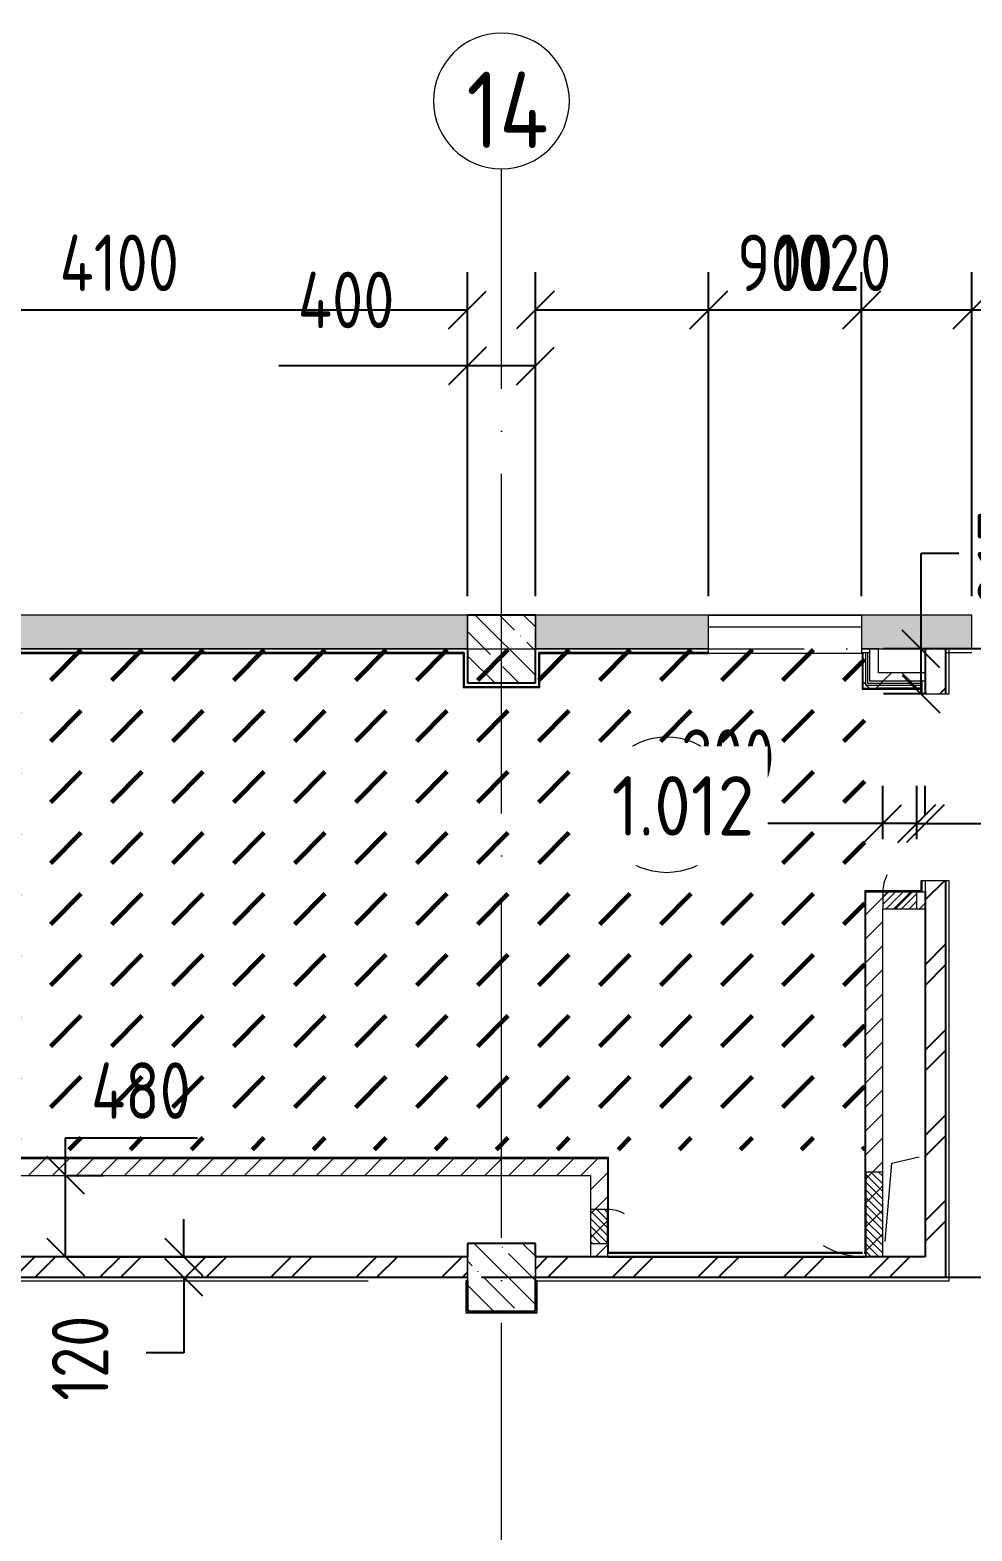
# Model space of a CAD drawing. Header units: millimetres. Extents: x -68946 to 288321, y -402657 to 324925.
# Drawn here: x 56275 to 61820, y 53181 to 62020 of the extents above; entities that cross this region are included whole.
import ezdxf

# ---------------------------------------------------------------- set-up
doc = ezdxf.new("R2010")
doc.units = ezdxf.units.MM
doc.linetypes.add('ADSK_Линия сетки', pattern=[2500, 2000, -250, 0, -250])
doc.layers.get('Defpoints').update_dxf_attribs({"color": 250})
for name, color, linetype, lineweight in [('4.3.1) Обесп. пов.-ти ЧНП-8', 152, 'Continuous', 60), ('A-____-____-DIMS', 250, 'Continuous', 9), ('A-AREA-____-IDEN', 250, 'Continuous', 9), ('A-DETL-GENF-OTLN', 250, 'Continuous', 5), ('A-DOOR-____-MCUT', 250, 'Continuous', 5), ('A-DOOR-____-OTLN', 250, 'Continuous', 5), ('A-GLAZ-____-MCUT', 250, 'Continuous', 9), ('A-GLAZ-____-OTLN', 250, 'Continuous', 5), ('A-WALL-____-MCUT', 250, 'Continuous', 13), ('A-WALL-____-PATT', 250, 'Continuous', 13), ('A-WALL-FNSH-MCUT', 250, 'Continuous', 13), ('I-WALL-____-OTLN', 250, 'Continuous', 9), ('S-COLS-____-MCUT', 250, 'Continuous', 25), ('S-COLS-____-OTLN', 250, 'Continuous', 9), ('S-GRID-____-IDEN', 250, 'Continuous', 9), ('S-GRID-____-OTLN', 250, 'Continuous', 9)]:
    doc.layers.add(name, color=color, linetype=linetype, lineweight=lineweight)
doc.styles.add('GOST Common', font='', dxfattribs={"width": 0.9, "height": 350})
doc.styles.add('ISOCPEUR_1', font='isocpeur.ttf', dxfattribs={"width": 0.9, "height": 250})
doc.styles.get("Standard").update_dxf_attribs({"font": 'ГОСТ тип А.ttf'})
doc.styles.get('GOST Common').set_extended_font_data('GOST Common')
doc.dimstyles.new('А3', dxfattribs={"dimtxt": 333, "dimasz": 222, "dimexe": 222, "dimexo": 111, "dimgap": 111, "dimtad": 1, "dimtoh": 1, "dimdec": 0, "dimrnd": 0.0015, "dimzin": 0, "dimdsep": 46, "dimtxsty": 'Standard', "dimblk": 'OBLIQUE', "dimcen": 0, "dimclrd": 7, "dimclre": 7, "dimclrt": 7, "dimadec": 0, "dimazin": 0, "dimtfac": 1, "dimtdec": 0, "dimtofl": 0, "dimtmove": 0, "dimatfit": 3, "dimfxl": 1, "dimtolj": 1, "dimtzin": 0, "dimarcsym": 0})
pattern_1 = [(45, (0, 0), (-251.4472, 251.4472), []), (45, (0, 381), (-251.4472, 251.4472), [])]
pattern_2 = [(45, (0, 0), (-70.71068, 70.71068), [])]
pattern_3 = [(135, (0, 0), (-142.5612, -142.5612), []), (135, (142.56, 0), (-142.5612, -142.5612), [252.016, -50.403, 3.353, -47.05])]
pattern_4 = [(45, (0, 0), (-141.42136, 141.42136), []), (135, (0, 0), (-141.42136, -141.42136), [])]
pattern_5 = [(45, (125, 0), (-22.6274, 22.6274), [])]

# ---------------------------------------------------------------- blocks, each defined once
blk = doc.blocks.new('_Wn_-As_OpeningMEP_floor__Rectangular - _Wn_-As_OpeningMEP_floor__Rectangular-32466846-Кладочный план на отм_ 0_000_ Секция 1_')
at = {"layer": 'A-DETL-GENF-OTLN'}
for p, q in [((-62.2, 262.2), (100, 300)), ((-100, -200), (-62.2, 262.2))]:
    blk.add_line(p, q, dxfattribs=at)
blk = doc.blocks.new('Окно_СКБ_1Ст1 - 120_Окно_СКБ_1Ст_900_ОК3л-V22-Кладочный план на отм_ 0_000_ Секция 1_')
at = {"layer": 'A-GLAZ-____-MCUT'}
for p, q in [((-450, -125), (450, -125)), ((-450, -195), (450, -195))]:
    blk.add_line(p, q, dxfattribs=at)
at = {"layer": 'A-GLAZ-____-OTLN'}
for p, q in [((450, -125), (-450, -125)), ((-450, -195), (450, -195))]:
    blk.add_line(p, q, dxfattribs=at)
blk = doc.blocks.new('АР_Люк - ЛРС_ВК_200х200_внутренний_RAL 9006-42718871-Кладочный план на отм_ 0_000_ Секция 1_')
at = {"layer": 'A-DOOR-____-OTLN'}
h = blk.add_hatch(dxfattribs=at)
h.set_pattern_fill('FP_29', color=256, style=0, pattern_type=2)
h.set_pattern_definition(pattern_5)
h.paths.add_polyline_path([(225, -50), (225, 50), (25, 50), (25, -50)])
at = {"layer": 'A-DETL-GENF-OTLN', "lineweight": 9}
for p, q in [((225, 50), (25, 50)), ((25, 50), (25, -50)), ((225, -50), (225, 50)), ((25, -50), (225, -50))]:
    blk.add_line(p, q, dxfattribs=at)
at = {"layer": 'A-DOOR-____-MCUT'}
blk.add_arc((225, 50), 200, 150, 180, dxfattribs=at)
blk = doc.blocks.new('АР_Люк - ЛРС_ВК_500х400_наружный_NCS S 1000-N-42722041-Кладочный план на отм_ 0_000_ Секция 1_')
at = {"layer": 'A-DOOR-____-OTLN'}
h = blk.add_hatch(dxfattribs=at)
h.set_pattern_fill('FP_29', color=256, style=0, pattern_type=2)
h.set_pattern_definition(pattern_5)
h.paths.add_polyline_path([(375, 50), (-125, 50), (-125, -50), (375, -50)])
at = {"layer": 'A-DETL-GENF-OTLN', "lineweight": 9}
for p, q in [((375, 50), (-125, 50)), ((-125, 50), (-125, -50)), ((375, -50), (375, 50)), ((-125, -50), (375, -50))]:
    blk.add_line(p, q, dxfattribs=at)
at = {"layer": 'A-DOOR-____-MCUT'}
blk.add_arc((375, 50), 500, 150, 180, dxfattribs=at)
blk = doc.blocks.new('Ось сетки - Круг_Ø8 мм-39983606-Кладочный план на отм_ 0_000_ Секция 1_')
at = {"layer": 'S-GRID-____-IDEN'}
for start, end in [(360, 180), (180, 360)]:
    blk.add_arc((0, 0), 4, start, end, dxfattribs=at)
blk = doc.blocks.new('AAR_СКБ_Марка_Помещения - Номер-17325395-Кладочный план на отм_ 0_000_ Секция 1_')
at = {"layer": 'A-AREA-____-IDEN'}
blk.add_circle((0, 1.502), 4, dxfattribs=at)
blk = doc.blocks.new('_Oblique')
at = {"color": 0, "linetype": 'ByBlock', "lineweight": -2}
blk.add_line((-0.5, -0.5), (0.5, 0.5), dxfattribs=at)
blk = doc.blocks.new('DIMBLOCK190-Кладочный план на отм_ 0_000_ Секция 1_')
at = {"layer": 'A-____-____-DIMS', "color": 7, "lineweight": -2, "transparency": 16777216}
for p, q in [((61520.5, 58375), (61520.5, 58939.9)), ((61520.5, 58939.9), (61742.5, 58939.9)), ((62024.5, 58375), (61298.5, 58375)), ((61520.5, 58110), (61520.5, 58375)), ((61554, 58110), (61298.5, 58110))]:
    blk.add_line(p, q, dxfattribs=at)
at = {"layer": 'Defpoints', "color": 0, "transparency": 16777216}
for p in [(61520.5, 58375), (62135.5, 58375), (61665, 58110)]:
    blk.add_point(p, dxfattribs=at)
at = {"layer": 'A-____-____-DIMS', "color": 7, "lineweight": -2, "transparency": 16777216, "xscale": 222, "yscale": 222, "zscale": 222}
for p, rotation in [((61520.5, 58375), 90), ((61520.5, 58110), 270)]:
    blk.add_blockref('_Oblique', p, dxfattribs=dict(at, rotation=rotation))
at = {"layer": 'A-____-____-DIMS', "color": 7, "transparency": 16777216, "insert": (61853.5, 58623.5), "char_height": 333, "width": 1.862, "attachment_point": 1, "rotation": 90, "line_spacing_factor": 1.022761}
blk.add_mtext('\\A1;265', dxfattribs=at)
blk = doc.blocks.new('DIMBLOCK221-Кладочный план на отм_ 0_000_ Секция 1_')
at = {"layer": 'A-____-____-DIMS', "color": 7, "lineweight": -2, "transparency": 16777216}
for p, q in [((57180.3, 54795), (57180.3, 55017)), ((56494.7, 54795), (57402.3, 54795)), ((56494.7, 54675), (57402.3, 54675)), ((57180.3, 54675), (57180.3, 54231)), ((57180.3, 54231), (56958.3, 54231))]:
    blk.add_line(p, q, dxfattribs=at)
at = {"layer": 'Defpoints', "color": 0, "transparency": 16777216}
for p in [(56383.7, 54795), (57180.3, 54795), (56383.7, 54675)]:
    blk.add_point(p, dxfattribs=at)
at = {"layer": 'A-____-____-DIMS', "color": 7, "lineweight": -2, "transparency": 16777216, "xscale": 222, "yscale": 222, "zscale": 222}
for p, rotation in [((57180.3, 54795), 270), ((57180.3, 54675), 90)]:
    blk.add_blockref('_Oblique', p, dxfattribs=dict(at, rotation=rotation))
at = {"layer": 'A-____-____-DIMS', "color": 7, "transparency": 16777216, "insert": (56403.3, 53948), "char_height": 333, "width": 1.678, "attachment_point": 1, "rotation": 90, "line_spacing_factor": 1.022761}
blk.add_mtext('\\A1;120', dxfattribs=at)
blk = doc.blocks.new('DIMBLOCK222-Кладочный план на отм_ 0_000_ Секция 1_')
at = {"layer": 'A-____-____-DIMS', "color": 7, "lineweight": -2, "transparency": 16777216}
for p, q in [((56483.7, 55275), (56483.7, 55497)), ((56483.7, 55497), (57260.7, 55497)), ((56483.7, 54795), (56483.7, 55275)), ((56494.7, 55275), (56705.7, 55275)), ((56494.7, 54795), (56705.7, 54795))]:
    blk.add_line(p, q, dxfattribs=at)
at = {"layer": 'Defpoints', "color": 0, "transparency": 16777216}
for p in [(56383.7, 55275), (56483.7, 55275), (56383.7, 54795)]:
    blk.add_point(p, dxfattribs=at)
at = {"layer": 'A-____-____-DIMS', "color": 7, "lineweight": -2, "transparency": 16777216, "xscale": 222, "yscale": 222, "zscale": 222}
for p, rotation in [((56483.7, 55275), 90), ((56483.7, 54795), 270)]:
    blk.add_blockref('_Oblique', p, dxfattribs=dict(at, rotation=rotation))
at = {"layer": 'A-____-____-DIMS', "color": 7, "transparency": 16777216, "insert": (56927.7, 55774.5), "char_height": 333, "width": 1.946, "attachment_point": 5}
blk.add_mtext('\\A1;480', dxfattribs=at)
blk = doc.blocks.new('DIMBLOCK376-Кладочный план на отм_ 0_000_ Секция 1_')
at = {"layer": 'A-____-____-DIMS', "color": 7, "lineweight": -2, "transparency": 16777216}
for p, q in [((54750, 58686), (54750, 60593.3)), ((58850, 58686), (58850, 60593.3)), ((54750, 60371.3), (58850, 60371.3))]:
    blk.add_line(p, q, dxfattribs=at)
at = {"layer": 'Defpoints', "color": 0, "transparency": 16777216}
for p in [(58850, 60371.3), (54750, 58575), (58850, 58575)]:
    blk.add_point(p, dxfattribs=at)
at = {"layer": 'A-____-____-DIMS', "color": 7, "lineweight": -2, "transparency": 16777216, "xscale": 222, "yscale": 222, "zscale": 222, "rotation": 180}
blk.add_blockref('_Oblique', (54750, 60371.3), dxfattribs=at)
at = {"layer": 'A-____-____-DIMS', "color": 7, "lineweight": -2, "transparency": 16777216, "xscale": 222, "yscale": 222, "zscale": 222}
blk.add_blockref('_Oblique', (58850, 60371.3), dxfattribs=at)
at = {"layer": 'A-____-____-DIMS', "color": 7, "transparency": 16777216, "insert": (56800, 60648.8), "char_height": 333, "width": 2.382, "attachment_point": 5}
blk.add_mtext('\\A1;4100', dxfattribs=at)
blk = doc.blocks.new('DIMBLOCK377-Кладочный план на отм_ 0_000_ Секция 1_')
at = {"layer": 'A-____-____-DIMS', "color": 7, "lineweight": -2, "transparency": 16777216}
for p, q in [((58850, 58686), (58850, 60263.8)), ((59250, 58686), (59250, 60263.8)), ((58850, 60041.8), (57740, 60041.8)), ((59250, 60041.8), (58850, 60041.8))]:
    blk.add_line(p, q, dxfattribs=at)
at = {"layer": 'Defpoints', "color": 0, "transparency": 16777216}
for p in [(59250, 60041.8), (58850, 58575), (59250, 58575)]:
    blk.add_point(p, dxfattribs=at)
at = {"layer": 'A-____-____-DIMS', "color": 7, "lineweight": -2, "transparency": 16777216, "xscale": 222, "yscale": 222, "zscale": 222, "rotation": 180}
blk.add_blockref('_Oblique', (58850, 60041.8), dxfattribs=at)
at = {"layer": 'A-____-____-DIMS', "color": 7, "lineweight": -2, "transparency": 16777216, "xscale": 222, "yscale": 222, "zscale": 222}
blk.add_blockref('_Oblique', (59250, 60041.8), dxfattribs=at)
at = {"layer": 'A-____-____-DIMS', "color": 7, "transparency": 16777216, "insert": (57851, 60596.8), "char_height": 333, "width": 1.946, "attachment_point": 1, "line_spacing_factor": 1.022761}
blk.add_mtext('\\A1;400', dxfattribs=at)
blk = doc.blocks.new('DIMBLOCK378-Кладочный план на отм_ 0_000_ Секция 1_')
at = {"layer": 'A-____-____-DIMS', "color": 7, "lineweight": -2, "transparency": 16777216}
for p, q in [((59250, 58686), (59250, 60593.3)), ((60270, 58686), (60270, 60593.3)), ((59250, 60371.3), (60270, 60371.3)), ((60270, 60371.3), (61513.2, 60371.3))]:
    blk.add_line(p, q, dxfattribs=at)
at = {"layer": 'Defpoints', "color": 0, "transparency": 16777216}
for p in [(60270, 60371.3), (59250, 58575), (60270, 58575)]:
    blk.add_point(p, dxfattribs=at)
at = {"layer": 'A-____-____-DIMS', "color": 7, "lineweight": -2, "transparency": 16777216, "xscale": 222, "yscale": 222, "zscale": 222, "rotation": 180}
blk.add_blockref('_Oblique', (59250, 60371.3), dxfattribs=at)
at = {"layer": 'A-____-____-DIMS', "color": 7, "lineweight": -2, "transparency": 16777216, "xscale": 222, "yscale": 222, "zscale": 222}
blk.add_blockref('_Oblique', (60270, 60371.3), dxfattribs=at)
at = {"layer": 'A-____-____-DIMS', "color": 7, "transparency": 16777216, "insert": (61002.6, 60648.8), "char_height": 333, "width": 2.299, "attachment_point": 5}
blk.add_mtext('\\A1;1020', dxfattribs=at)
blk = doc.blocks.new('DIMBLOCK379-Кладочный план на отм_ 0_000_ Секция 1_')
at = {"layer": 'A-____-____-DIMS', "color": 7, "lineweight": -2, "transparency": 16777216}
for p, q in [((60270, 58686), (60270, 60593.3)), ((61170, 58686), (61170, 60593.3)), ((60270, 60371.3), (61170, 60371.3))]:
    blk.add_line(p, q, dxfattribs=at)
at = {"layer": 'Defpoints', "color": 0, "transparency": 16777216}
for p in [(61170, 60371.3), (60270, 58575), (61170, 58575)]:
    blk.add_point(p, dxfattribs=at)
at = {"layer": 'A-____-____-DIMS', "color": 7, "lineweight": -2, "transparency": 16777216, "xscale": 222, "yscale": 222, "zscale": 222, "rotation": 180}
blk.add_blockref('_Oblique', (60270, 60371.3), dxfattribs=at)
at = {"layer": 'A-____-____-DIMS', "color": 7, "lineweight": -2, "transparency": 16777216, "xscale": 222, "yscale": 222, "zscale": 222}
blk.add_blockref('_Oblique', (61170, 60371.3), dxfattribs=at)
at = {"layer": 'A-____-____-DIMS', "color": 7, "transparency": 16777216, "insert": (60720, 60648.8), "char_height": 333, "width": 1.862, "attachment_point": 5}
blk.add_mtext('\\A1;900', dxfattribs=at)
blk = doc.blocks.new('DIMBLOCK380-Кладочный план на отм_ 0_000_ Секция 1_')
at = {"layer": 'A-____-____-DIMS', "color": 7, "lineweight": -2, "transparency": 16777216}
for p, q in [((61170, 58686), (61170, 60593.3)), ((61820.2, 58686), (61820.2, 60593.3)), ((61170, 60371.3), (61820.2, 60371.3)), ((61820.2, 60371.3), (62896.9, 60371.3))]:
    blk.add_line(p, q, dxfattribs=at)
at = {"layer": 'Defpoints', "color": 0, "transparency": 16777216}
for p in [(61820.2, 60371.3), (61170, 58575), (61820.2, 58575)]:
    blk.add_point(p, dxfattribs=at)
at = {"layer": 'A-____-____-DIMS', "color": 7, "lineweight": -2, "transparency": 16777216, "xscale": 222, "yscale": 222, "zscale": 222, "rotation": 180}
blk.add_blockref('_Oblique', (61170, 60371.3), dxfattribs=at)
at = {"layer": 'A-____-____-DIMS', "color": 7, "lineweight": -2, "transparency": 16777216, "xscale": 222, "yscale": 222, "zscale": 222}
blk.add_blockref('_Oblique', (61820.2, 60371.3), dxfattribs=at)
at = {"layer": 'A-____-____-DIMS', "color": 7, "transparency": 16777216, "insert": (62469.6, 60648.8), "char_height": 333, "width": 1.862, "attachment_point": 5}
blk.add_mtext('\\A1;650', dxfattribs=at)
blk = doc.blocks.new('DIMBLOCK381-Кладочный план на отм_ 0_000_ Секция 1_')
at = {"layer": 'A-____-____-DIMS', "color": 7, "lineweight": -2, "transparency": 16777216}
for p, q in [((61820.2, 58686), (61820.2, 60593.3)), ((63020.2, 58686), (63020.2, 60593.3)), ((61820.2, 60371.3), (63020.2, 60371.3))]:
    blk.add_line(p, q, dxfattribs=at)
at = {"layer": 'Defpoints', "color": 0, "transparency": 16777216}
for p in [(63020.2, 60371.3), (61820.2, 58575), (63020.2, 58575)]:
    blk.add_point(p, dxfattribs=at)
at = {"layer": 'A-____-____-DIMS', "color": 7, "lineweight": -2, "transparency": 16777216, "xscale": 222, "yscale": 222, "zscale": 222, "rotation": 180}
blk.add_blockref('_Oblique', (61820.2, 60371.3), dxfattribs=at)
at = {"layer": 'A-____-____-DIMS', "color": 7, "lineweight": -2, "transparency": 16777216, "xscale": 222, "yscale": 222, "zscale": 222}
blk.add_blockref('_Oblique', (63020.2, 60371.3), dxfattribs=at)
at = {"layer": 'A-____-____-DIMS', "color": 7, "transparency": 16777216, "insert": (62420.2, 60648.8), "char_height": 333, "width": 2.299, "attachment_point": 5}
blk.add_mtext('\\A1;1200', dxfattribs=at)
blk = doc.blocks.new('DIMBLOCK431-Кладочный план на отм_ 0_000_ Секция 1_')
at = {"layer": 'A-____-____-DIMS', "color": 7, "lineweight": -2, "transparency": 16777216}
for p, q in [((61295, 57256), (61295, 57568.8)), ((61495, 57256), (61495, 57568.8)), ((61295, 57346.8), (59996.3, 57346.8)), ((61495, 57346.8), (61717, 57346.8))]:
    blk.add_line(p, q, dxfattribs=at)
at = {"layer": 'Defpoints', "color": 0, "transparency": 16777216}
for p in [(61495, 57346.8), (61295, 57145), (61495, 57145)]:
    blk.add_point(p, dxfattribs=at)
at = {"layer": 'A-____-____-DIMS', "color": 7, "lineweight": -2, "transparency": 16777216, "xscale": 222, "yscale": 222, "zscale": 222}
blk.add_blockref('_Oblique', (61295, 57346.8), dxfattribs=at)
at = {"layer": 'A-____-____-DIMS', "color": 7, "lineweight": -2, "transparency": 16777216, "xscale": 222, "yscale": 222, "zscale": 222, "rotation": 180}
blk.add_blockref('_Oblique', (61495, 57346.8), dxfattribs=at)
at = {"layer": 'A-____-____-DIMS', "color": 7, "transparency": 16777216, "insert": (60107.3, 57901.8), "char_height": 333, "width": 1.862, "attachment_point": 1, "line_spacing_factor": 1.022761}
blk.add_mtext('\\A1;200', dxfattribs=at)
blk = doc.blocks.new('DIMBLOCK432-Кладочный план на отм_ 0_000_ Секция 1_')
at = {"layer": 'A-____-____-DIMS', "color": 7, "lineweight": -2, "transparency": 16777216}
for p, q in [((61495, 57256), (61495, 57568.8)), ((61545, 57397.7), (61545, 57568.8)), ((61495, 57346.8), (61273, 57346.8)), ((61545, 57346.8), (62610.6, 57346.8))]:
    blk.add_line(p, q, dxfattribs=at)
at = {"layer": 'Defpoints', "color": 0, "transparency": 16777216}
for p in [(61545, 57346.8), (61545, 57286.7), (61495, 57145)]:
    blk.add_point(p, dxfattribs=at)
at = {"layer": 'A-____-____-DIMS', "color": 7, "lineweight": -2, "transparency": 16777216, "xscale": 222, "yscale": 222, "zscale": 222}
blk.add_blockref('_Oblique', (61495, 57346.8), dxfattribs=at)
at = {"layer": 'A-____-____-DIMS', "color": 7, "lineweight": -2, "transparency": 16777216, "xscale": 222, "yscale": 222, "zscale": 222, "rotation": 180}
blk.add_blockref('_Oblique', (61545, 57346.8), dxfattribs=at)
at = {"layer": 'A-____-____-DIMS', "color": 7, "transparency": 16777216, "insert": (62100, 57901.8), "char_height": 333, "width": 1.242, "attachment_point": 1, "line_spacing_factor": 1.022761}
blk.add_mtext('\\A1;50', dxfattribs=at)

msp = doc.modelspace()

# ---------------------------------------------------------------- hatches: boundary and pattern name
h = msp.add_hatch()
h.set_pattern_fill('FP_2', color=256, style=0, pattern_type=2)
h.set_pattern_definition(pattern_1)
h.paths.add_polyline_path([(61665, 54795.0006), (61665, 57010), (61545, 57010), (61545, 54795.0006)])
h.paths.add_polyline_path([(61545, 58110), (61665, 58110), (61665, 58375.0118), (61545, 58375.012), (61545, 58145.0006)])
h = msp.add_hatch()
h.set_pattern_fill('FP_2', color=256, style=0, pattern_type=2)
h.set_pattern_definition(pattern_1)
h.paths.add_polyline_path([(61195, 54675.0006), (61665, 54675.0006), (61665, 54795.0006), (59249.9781, 54795.0006), (59249.9781, 54675.0006), (60505.0647, 54675.0006)])
h.paths.add_polyline_path([(58849.9781, 54675.0006), (58849.9781, 54795.0006), (54749.9781, 54795.0006), (54749.9781, 54675.0006), (58306.0176, 54675.0006)])
at = {"layer": '4.3.1) Обесп. пов.-ти ЧНП-8'}
h = msp.add_hatch(dxfattribs=at)
h.set_pattern_fill('DASH', color=256, scale=80, angle=45)
h.paths.add_polyline_path([(55175, 58375.0223), (61189, 58375.0223), (61189, 55428.3982), (55175, 55428.3982)])
at = {"layer": 'A-WALL-____-PATT', "lineweight": 15}
h = msp.add_hatch(dxfattribs=at)
h.set_pattern_fill('FP_9', color=256, style=0, pattern_type=2)
h.set_pattern_definition([(50, (0, 0), (364.3679, -31.8783), [38.1, -419.1]), (355, (0, 0), (-70.4859, 382.1133), [30.48, -335.28]), (100.451, (30.36, -2.66), (293.885, 350.2334), [32.38, -356.18]), (46.184, (0, 101.6), (542.1585, -84.0858), [57.15, -628.65]), (96.636, (45.2, 94.6), (474.805, 494.8554), [48.57, -534.27]), (351.184, (0, 101.6), (474.8102, 494.85), [45.72, -502.92]), (21, (50.8, 76.2), (303.2285, -204.5305), [38.1, -419.1]), (326, (50.8, 76.2), (123.6039, 368.376), [30.48, -335.28]), (71.451, (76.07, 59.16), (426.8341, 163.8427), [32.38, -356.18]), (37.5, (0, 0), (6.17665, 169.11015), [16.764, -314.452, 16.764, -323.596, -336.55]), (37.5, (0, 0), (6.17665, 169.11015), [-671.576, 16.764, -319.786]), (7.5, (0, 0), (133.63888, 200.3615), [16.764, -177.292, 16.764, -306.832, -128.27]), (7.5, (0, 0), (133.63888, 200.3615), [-517.652, 16.764, -111.506]), (327.5, (-113.28, 0), (271.18182, -11.45836), [16.764, -110.236, 16.764, -379.476, -525.78]), (327.5, (-113.28, 0), (271.18182, -11.45836), [-523.24, 16.764, -509.016]), (317.5, (-164.08, 0), (296.2585, 50.85285), [16.764, -148.336, 16.764, -246.38, -373.38]), (317.5, (-164.08, 0), (296.2585, 50.85285), [-428.244, 16.764, -356.616])])
h.paths.add_polyline_path([(69050, 58375), (69050, 58575), (63749.9781, 58575.0085), (63749.9781, 58375.0085), (67102.2057, 58375.0031)])
h.paths.add_polyline_path([(63349.9781, 58375.0091), (63349.9781, 58575.0091), (63020.2294, 58575.0097), (63020.2294, 58375.0097), (63253.8734, 58375.0093)])
h.paths.add_polyline_path([(61820.2294, 58375.0116), (61820.2294, 58575.0116), (61170, 58575.0126), (61170, 58375.0126), (61685, 58375.0118)])
h.paths.add_polyline_path([(60270, 58375.014), (60270, 58575.014), (59249.9781, 58575.0157), (59249.9781, 58375.0157), (59405.5412, 58375.0154)])
h.paths.add_polyline_path([(58849.9781, 58375.0163), (58849.9781, 58575.0163), (54749.9781, 58575.0229), (54749.9781, 58375.0229), (58306.0176, 58375.0172)])
h.paths.add_polyline_path([(54349.9781, 58375.0235), (54349.9781, 58575.0235), (52850, 58575.0259), (52850, 58375.0259), (53907.9236, 58375.0242)])
h.paths.add_polyline_path([(51600, 58375.0279), (51600, 58575.0279), (50950, 58575.0289), (50950, 58375.0289)])
h.paths.add_polyline_path([(49649.9781, 58375.031), (49649.9781, 58575.031), (48550, 58575.0328), (48550, 58375.0328), (49509.8296, 58375.0312)])
h.paths.add_polyline_path([(45349.9781, 58375.0379), (45349.9781, 58575.0379), (44200.229, 58575.0397), (44200.229, 58375.0397), (45111.7356, 58375.0383)])
h.paths.add_polyline_path([(41400.229, 58375.0442), (41400.229, 58575.0442), (41249.9781, 58575.0444), (41249.9781, 58375.0444), (41263.4033, 58375.0444)])
h.paths.add_polyline_path([(40849.9781, 58375.0451), (40849.9781, 58575.0451), (39850, 58575.0467), (39850, 58375.0467), (40713.6415, 58375.0453)])
h.paths.add_polyline_path([(38600, 58375.0487), (38600, 58575.0487), (37950, 58575.0497), (37950, 58375.0497), (38514.5945, 58375.0488)])
h.paths.add_polyline_path([(37050, 58375.0512), (37050, 58575.0512), (36349.9781, 58575.0523), (36349.9781, 58375.0523), (36865.3093, 58375.0515)])
h.paths.add_polyline_path([(35949.9781, 58375.0529), (35949.9781, 58575.0529), (35500, 58575.0536), (35500, 58375.0536), (35765.7858, 58375.0532)])
h.paths.add_polyline_path([(32700, 58375.0581), (32700, 58575.0581), (31725.0002, 58575.0597), (31724.9998, 58375.0597), (32655, 58375.0582)])
h = msp.add_hatch(dxfattribs=at)
h.set_pattern_fill('FP_28', color=42, style=0, pattern_type=2)
h.set_pattern_definition(pattern_4)
h.paths.add_polyline_path([(61219.7344, 58185.0006), (61269.7344, 58185.0006), (61269.7344, 58375), (61219.7344, 58375), (61219.7344, 58264.1097)])
h = msp.add_hatch(dxfattribs=at)
h.set_pattern_fill('FP_28', color=42, style=0, pattern_type=2)
h.set_pattern_definition(pattern_4)
h.paths.add_polyline_path([(61269.7344, 58185.0006), (61545, 58185.0006), (61545, 58235.0006), (61269.7344, 58235.0006)])
h = msp.add_hatch(dxfattribs=at)
h.set_pattern_fill('FP_6', color=94, style=0, pattern_type=2)
h.set_pattern_definition(pattern_2)
h.paths.add_polyline_path([(61545, 56845.0006), (61545, 56945.0006), (61195, 56945.0006), (61195, 56845.0006), (61495, 56845.0006)])
h = msp.add_hatch(dxfattribs=at)
h.set_pattern_fill('FP_6', color=94, style=0, pattern_type=2)
h.set_pattern_definition(pattern_2)
h.paths.add_polyline_path([(61195, 54795.0006), (61295, 54795.0006), (61295, 56845.0006), (61195, 56845.0006), (61195, 55295.0006)])
h = msp.add_hatch(dxfattribs=at)
h.set_pattern_fill('FP_6', color=94, style=0, pattern_type=2)
h.set_pattern_definition(pattern_2)
h.paths.add_polyline_path([(54575, 55275.0006), (59575.0005, 55275.0006), (59575.0005, 55375.0006), (54575, 55375.0006)])
h = msp.add_hatch(dxfattribs=at)
h.set_pattern_fill('FP_6', color=94, style=0, pattern_type=2)
h.set_pattern_definition(pattern_2)
h.paths.add_polyline_path([(59575.0005, 54795.0006), (59675.0005, 54795.0006), (59675.0005, 55375.0006), (59575.0005, 55375.0006), (59575.0005, 54875.0006)])
at = {"layer": 'I-WALL-____-OTLN'}
h = msp.add_hatch(dxfattribs=at)
h.set_pattern_fill('FP_28', color=30, style=0, pattern_type=2)
h.set_pattern_definition(pattern_4)
h.paths.add_polyline_path([(61179.7344, 58145.0006), (61194.7344, 58145.0006), (61194.7344, 58355), (61179.7344, 58355), (61179.7344, 58264.1097)])
h = msp.add_hatch(dxfattribs=at)
h.set_pattern_fill('FP_28', color=30, style=0, pattern_type=2)
h.set_pattern_definition(pattern_4)
h.paths.add_polyline_path([(61194.7344, 58160.0006), (61207.2344, 58160.0006), (61207.2344, 58355), (61194.7344, 58355), (61194.7344, 58264.1097)])
h = msp.add_hatch(dxfattribs=at)
h.set_pattern_fill('FP_28', color=30, style=0, pattern_type=2)
h.set_pattern_definition(pattern_4)
h.paths.add_polyline_path([(61525, 58145.0006), (61525, 58160.0006), (61194.7344, 58160.0006), (61194.7344, 58145.0006), (61519, 58145.0006)])
h = msp.add_hatch(dxfattribs=at)
h.set_pattern_fill('FP_28', color=30, style=0, pattern_type=2)
h.set_pattern_definition(pattern_4)
h.paths.add_polyline_path([(61207.2344, 58160.0006), (61525, 58160.0006), (61525, 58172.5006), (61207.2344, 58172.5006)])
h = msp.add_hatch(dxfattribs=at)
h.set_pattern_fill('FP_28', color=30, style=0, pattern_type=2)
h.set_pattern_definition(pattern_4)
h.paths.add_polyline_path([(61219.7344, 58172.5006), (61525, 58172.5006), (61525, 58185.0006), (61219.7344, 58185.0006)])
at = {"layer": 'S-COLS-____-OTLN', "lineweight": 5}
h = msp.add_hatch(dxfattribs=at)
h.set_pattern_fill('FP_8', color=256, style=0, pattern_type=2)
h.set_pattern_definition(pattern_3)
h.paths.add_polyline_path([(58855.7794, 58175.0006), (59249.9781, 58175.0006), (59249.9781, 58575.0006), (58849.9781, 58575.0006), (58849.9781, 58175.0006)])
h = msp.add_hatch(dxfattribs=at)
h.set_pattern_fill('FP_8', color=256, style=0, pattern_type=2)
h.set_pattern_definition(pattern_3)
h.paths.add_polyline_path([(58855.7794, 54475), (59249.9781, 54475), (59249.9781, 54875), (58849.9781, 54875), (58849.9781, 54475)])

# ---------------------------------------------------------------- linework, layer by layer
for p, q in [((61545, 58375.012), (61545, 58145.0006)), ((61665, 58375.0118), (61545, 58375.012)), ((61665, 58375), (61665, 58110)), ((61545, 58145.0006), (61545, 58110)), ((61665, 57010), (61665, 54675.0006)), ((61545, 56951.0006), (61545, 54795.0006)), ((58849.9781, 54795.0006), (54749.9781, 54795.0006)), ((61545, 54795.0006), (59249.9781, 54795.0006)), ((59675.0005, 54795.0006), (61195, 54795.0006)), ((54749.9781, 54675.0006), (58849.9781, 54675.0006)), ((59249.9781, 54675.0006), (61665, 54675.0006))]:
    msp.add_line(p, q)
at = {"linetype": 'ADSK_Линия сетки'}
msp.add_line((-3569.5512, 54675.0006), (72376.0288, 54675.0006), dxfattribs=at)
at = {"layer": 'A-WALL-____-MCUT', "lineweight": 15}
for p, q in [((58849.9781, 58575.0163), (54749.9781, 58575.0229)), ((58849.9781, 58375.0163), (58849.9781, 58575.0163)), ((60270, 58575.014), (59249.9781, 58575.0157)), ((59249.9781, 58575.0157), (59249.9781, 58375.0157)), ((60270, 58375.014), (60270, 58575.014)), ((61820.2294, 58575.0116), (61170, 58575.0126)), ((61170, 58575.0126), (61170, 58375.0126)), ((61820.2294, 58375.0116), (61820.2294, 58575.0116)), ((54749.9781, 58375.0229), (58849.9781, 58375.0163)), ((58849.9781, 58375), (55175, 58375)), ((58829.9781, 58355), (55175, 58355)), ((55181, 58349), (58823.9781, 58349)), ((58823.9781, 58349), (58823.9781, 58149.0006)), ((58829.9781, 58355), (58829.9781, 58155.0006)), ((58849.9781, 58175.0006), (58849.9781, 58375)), ((59249.9781, 58375.0157), (59275.9781, 58375.0156)), ((59249.9781, 58375), (59249.9781, 58175.0006)), ((59269.9781, 58375), (59249.9781, 58375)), ((60270, 58375), (59269.9781, 58375)), ((59269.9781, 58155.0006), (59269.9781, 58355)), ((60270, 58355), (59269.9781, 58355)), ((59275.9781, 58375.0156), (60270, 58375.014)), ((59275.9781, 58149.0006), (59275.9781, 58349)), ((59275.9781, 58349), (60270, 58349)), ((60270, 58355), (60270, 58375)), ((60270, 58349), (60270, 58355)), ((61170, 58375.0126), (61179.7344, 58375.0126)), ((61219.7344, 58375), (61170, 58375)), ((61170, 58375), (61170, 58355)), ((61170, 58355), (61170, 58349)), ((61170, 58355), (61194.7344, 58355)), ((61170, 58349), (61173.7344, 58349)), ((61173.7344, 58349), (61173.7344, 58139.0006)), ((61179.7344, 58375.0126), (61545, 58375.012)), ((61179.7344, 58355), (61179.7344, 58349)), ((61179.7344, 58145.0006), (61179.7344, 58349)), ((61194.7344, 58160.0006), (61194.7344, 58355)), ((61194.7344, 58355), (61219.7344, 58355)), ((61207.2344, 58172.5006), (61207.2344, 58355)), ((61269.7344, 58375), (61219.7344, 58375)), ((61219.7344, 58355), (61219.7344, 58375)), ((61219.7344, 58185.0006), (61219.7344, 58355)), ((61269.7344, 58235.0006), (61269.7344, 58375)), ((61665, 58375.0118), (61820.2294, 58375.0116)), ((61820.2294, 58375), (61665, 58375)), ((59249.9781, 58175.0006), (58849.9781, 58175.0006)), ((61525, 58160.0006), (61194.7344, 58160.0006)), ((61525, 58172.5006), (61207.2344, 58172.5006)), ((61525, 58185.0006), (61219.7344, 58185.0006)), ((61545, 58235.0006), (61269.7344, 58235.0006)), ((61545, 58185.0006), (61525, 58185.0006)), ((61525, 58185.0006), (61525, 58160.0006)), ((61525, 58160.0006), (61525, 58110)), ((58823.9781, 58149.0006), (59275.9781, 58149.0006)), ((58829.9781, 58155.0006), (59269.9781, 58155.0006)), ((61173.7344, 58139.0006), (61519, 58139.0006)), ((61179.7344, 58145.0006), (61269.7344, 58145.0006)), ((61519, 58145.0006), (61269.7344, 58145.0006)), ((61519, 58145.0006), (61525, 58145.0006)), ((61519, 58139.0006), (61519, 58110)), ((61519, 58110), (61525, 58110)), ((61525, 58110), (61665, 58110)), ((61525, 57010), (61519, 57010)), ((61519, 57010), (61519, 56951.0006)), ((61665, 57010), (61525, 57010)), ((61525, 57010), (61525, 56945.0006)), ((61545, 57010), (61545, 56951.0006)), ((61519, 56951.0006), (61189, 56951.0006)), ((61189, 56951.0006), (61189, 54821.0006)), ((61195, 56945.0006), (61525, 56945.0006)), ((61195, 54815.0006), (61195, 56945.0006)), ((61525, 56945.0006), (61545, 56945.0006)), ((61295, 54795.0006), (61295, 56845.0006)), ((61295, 56845.0006), (61545, 56845.0006)), ((55175, 55375.0006), (59675.0005, 55375.0006)), ((59681.0005, 55381.0006), (55181, 55381.0006)), ((59675.0005, 55375.0006), (59675.0005, 54815.0006)), ((59681.0005, 54821.0006), (59681.0005, 55381.0006)), ((54575, 55275.0006), (59575.0005, 55275.0006)), ((59575.0005, 55275.0006), (59575.0005, 54795.0006)), ((59675.0005, 54815.0006), (59675.0005, 54795.0006)), ((61175, 54815.0006), (59675.0005, 54815.0006)), ((61175, 54821.0006), (59681.0005, 54821.0006)), ((61189, 54821.0006), (61185, 54821.0006)), ((61195, 54815.0006), (61185, 54815.0006)), ((61195, 54795.0006), (61195, 54815.0006)), ((58849.9781, 54655.0006), (58849.9781, 54795.0006)), ((59249.9781, 54795.0006), (59249.9781, 54655.0006)), ((58849.9781, 54655.0006), (58839.9781, 54655.0006)), ((59260, 54655.0006), (59250, 54655.0006))]:
    msp.add_line(p, q, dxfattribs=at)
at = {"layer": 'A-WALL-FNSH-MCUT', "lineweight": 15}
for p, q in [((61665, 58355), (61820.2294, 58355)), ((61685, 58110), (61685, 58375.0118)), ((61665, 58110), (61685, 58110)), ((61685, 57010), (61665, 57010)), ((61685, 54655.0006), (61685, 57010)), ((54760.0389, 54655.0006), (58264.6169, 54655.0006)), ((58839.9781, 54655.0006), (58839.9781, 54465)), ((58849.9781, 54475), (58849.9781, 54655.0006)), ((59250, 54655.0006), (59250, 54475)), ((59260, 54655.0006), (61685, 54655.0006)), ((59260, 54465), (59260, 54655.0006)), ((58839.9781, 54465), (59260, 54465)), ((59250, 54475), (58849.9781, 54475))]:
    msp.add_line(p, q, dxfattribs=at)
at = {"layer": 'I-WALL-____-OTLN', "lineweight": 15}
for p, q in [((60270, 58575.014), (61170, 58575.0126)), ((61169.7344, 58349), (60270, 58349))]:
    msp.add_line(p, q, dxfattribs=at)
at = {"layer": 'S-COLS-____-MCUT'}
for p, q in [((59249.9781, 58575.0006), (58849.9781, 58575.0006)), ((58849.9781, 58375.0163), (58849.9781, 58175.0006)), ((59249.9781, 58175.0006), (59249.9781, 58375.0157)), ((58849.9781, 58175.0006), (59249.9781, 58175.0006)), ((59249.9781, 54875), (58849.9781, 54875)), ((58849.9781, 54875), (58849.9781, 54795.0006)), ((59249.9781, 54795.0006), (59249.9781, 54875)), ((58849.9781, 54655.0006), (58849.9781, 54475)), ((59249.9781, 54475), (59249.9781, 54655.0006)), ((58849.9781, 54475), (59249.9781, 54475))]:
    msp.add_line(p, q, dxfattribs=at)
at = {"layer": 'S-COLS-____-OTLN'}
for p, q in [((58849.9781, 58575.0006), (58849.9781, 58375.0163)), ((59249.9781, 58375.0157), (59249.9781, 58575.0006)), ((58849.9781, 54795.0006), (58849.9781, 54675.0006)), ((59249.9781, 54675.0006), (59249.9781, 54795.0006)), ((58849.9781, 54675.0006), (58849.9781, 54655.0006)), ((59249.9781, 54655.0006), (59249.9781, 54675.0006))]:
    msp.add_line(p, q, dxfattribs=at)
at = {"layer": 'S-GRID-____-OTLN', "linetype": 'ADSK_Линия сетки'}
for p, q in [((59050, 39906.0281), (59050, 61202.0051)), ((-3669.3683, 58375.0006), (72376.0288, 58375.0006))]:
    msp.add_line(p, q, dxfattribs=at)

# ---------------------------------------------------------------- block references
at = {"layer": 'A-AREA-____-IDEN', "xscale": 99.99999999999993, "yscale": 99.99999999999993, "zscale": 99.99999999999993}
msp.add_blockref('AAR_СКБ_Марка_Помещения - Номер-17325395-Кладочный план на отм_ 0_000_ Секция 1_', (60022.916, 57307.5651), dxfattribs=at)
at = {"layer": 'A-DOOR-____-OTLN', "color": 50}
msp.add_blockref('АР_Люк - ЛРС_ВК_200х200_внутренний_RAL 9006-42718871-Кладочный план на отм_ 0_000_ Секция 1_', (61270, 56895.0006), dxfattribs=at)
for name, p, rotation in [('АР_Люк - ЛРС_ВК_500х400_наружный_NCS S 1000-N-42722041-Кладочный план на отм_ 0_000_ Секция 1_', (61245, 54920.0006), 90), ('АР_Люк - ЛРС_ВК_200х200_внутренний_RAL 9006-42718871-Кладочный план на отм_ 0_000_ Секция 1_', (59625.0005, 55100.0006), 270)]:
    msp.add_blockref(name, p, dxfattribs=dict(at, rotation=rotation))
at = {"layer": 'A-GLAZ-____-OTLN'}
for name, p in [('Окно_СКБ_1Ст1 - 120_Окно_СКБ_1Ст_900_ОК3л-V22-Кладочный план на отм_ 0_000_ Секция 1_', (60720, 58700)), ('_Wn_-As_OpeningMEP_floor__Rectangular - _Wn_-As_OpeningMEP_floor__Rectangular-32466846-Кладочный план на отм_ 0_000_ Секция 1_', (61409.9743, 55085.0069))]:
    msp.add_blockref(name, p, dxfattribs=at)
at = {"layer": 'S-GRID-____-IDEN', "xscale": 99.99999999999993, "yscale": 99.99999999999993, "zscale": 99.99999999999993}
msp.add_blockref('Ось сетки - Круг_Ø8 мм-39983606-Кладочный план на отм_ 0_000_ Секция 1_', (59050, 61602.0051), dxfattribs=at)

# ---------------------------------------------------------------- texts
at = {"layer": 'S-GRID-____-IDEN', "color": 18, "true_color": 0x000000, "insert": (58843.9693, 61774.5385), "char_height": 450, "width": 497.847937, "attachment_point": 1, "style": 'GOST Common'}
msp.add_mtext('14', dxfattribs=at)

# ---------------------------------------------------------------- dimensions: what is measured, and where the dimension line sits
at = {"layer": 'A-____-____-DIMS'}
for base, p1, p2, picture, middle in [((58849.9781, 60371.2672), (54749.9781, 58575.0006), (58849.9781, 58575.0006), 'DIMBLOCK376-Кладочный план на отм_ 0_000_ Секция 1_', (56799.9781, 60648.7672)), ((60270, 60371.2672), (59249.9781, 58575.0006), (60270, 58575.014), 'DIMBLOCK378-Кладочный план на отм_ 0_000_ Секция 1_', (61002.6, 60648.7672)), ((61170, 60371.2672), (60270, 58575.014), (61170, 58575.0126), 'DIMBLOCK379-Кладочный план на отм_ 0_000_ Секция 1_', (60720, 60648.7672)), ((61820.2294, 60371.2672), (61170, 58575.0126), (61820.2294, 58575.0116), 'DIMBLOCK380-Кладочный план на отм_ 0_000_ Секция 1_', (62469.5794, 60648.7672)), ((63020.2294, 60371.2672), (61820.2294, 58575.0116), (63020.2294, 58575.0097), 'DIMBLOCK381-Кладочный план на отм_ 0_000_ Секция 1_', (62420.2294, 60648.7672))]:
    dim = msp.add_linear_dim(base=base, p1=p1, p2=p2, dimstyle='А3', dxfattribs=at)
    dim.commit()
    dim.dimension.update_dxf_attribs({"geometry": picture, "text_midpoint": middle})
for base, p1, p2, picture, middle in [((59249.9781, 60041.8382), (58849.9781, 58575.0006), (59249.9781, 58575.0006), 'DIMBLOCK377-Кладочный план на отм_ 0_000_ Секция 1_', (58183.9781, 60041.8382)), ((61495, 57346.7605), (61295, 57145.0006), (61495, 57145.0006), 'DIMBLOCK431-Кладочный план на отм_ 0_000_ Секция 1_', (60423.65, 57346.7605)), ((61545, 57346.7605), (61495, 57145.0006), (61545, 57286.685), 'DIMBLOCK432-Кладочный план на отм_ 0_000_ Секция 1_', (62299.8, 57346.7605))]:
    dim = msp.add_linear_dim(base=base, p1=p1, p2=p2, dimstyle='А3', dxfattribs=at)
    dim.commit()
    dim.dimension.update_dxf_attribs({"geometry": picture, "text_midpoint": middle, "dimtype": 160})
for base, p1, p2, picture, middle in [((61520.4565, 58375.0109), (61665, 58110), (62135.5354, 58375.0109), 'DIMBLOCK190-Кладочный план на отм_ 0_000_ Секция 1_', (62075.4565, 58939.8558)), ((57180.2874, 54795.0006), (56383.6938, 54675.0006), (56383.6938, 54795.0006), 'DIMBLOCK221-Кладочный план на отм_ 0_000_ Секция 1_', (56625.2874, 54231.0006))]:
    dim = msp.add_linear_dim(base=base, p1=p1, p2=p2, angle=90, dimstyle='А3', dxfattribs=at)
    dim.commit()
    dim.dimension.update_dxf_attribs({"geometry": picture, "text_midpoint": middle, "dimtype": 160, "text_rotation": 90})
dim = msp.add_linear_dim(base=(56483.6787, 55275.0006), p1=(56383.6938, 54795.0006), p2=(56383.6938, 55275.0006), angle=90, dimstyle='А3', dxfattribs=at)
dim.commit()
dim.dimension.update_dxf_attribs({"geometry": 'DIMBLOCK222-Кладочный план на отм_ 0_000_ Секция 1_', "text_midpoint": (56927.6787, 55774.5006)})

# ---------------------------------------------------------------- next in the draw order: texts
at = {"layer": 'A-AREA-____-IDEN', "insert": (59698.9419, 57626.2956), "char_height": 350, "width": 743.164312, "attachment_point": 1, "style": 'ISOCPEUR_1', "bg_fill": 3, "box_fill_scale": 1.5, "bg_fill_color": 256, "bg_fill_transparency": 0}
msp.add_mtext('1.012', dxfattribs=at)

doc.saveas('drawing.dxf')
